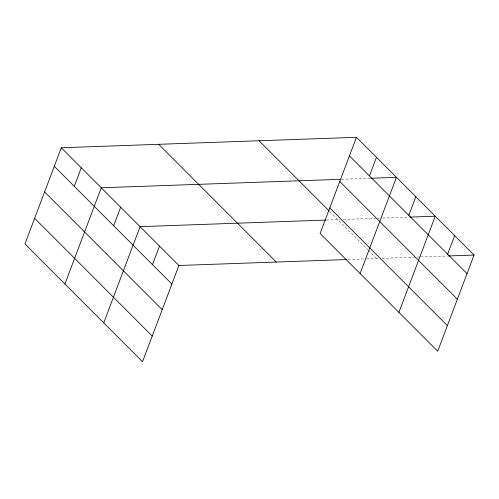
<?xml version="1.0" encoding="UTF-8"?>
<svg xmlns="http://www.w3.org/2000/svg" width="499" height="499" viewBox="0 0 499 499"><rect width="100%" height="100%" fill="white"/><g stroke="black" fill="none" stroke-linecap="round" stroke-linejoin="round"><path stroke-width="0.37" stroke-dasharray="2.5 1.87" d="M341.553 179.284L370.152 178.274M326.265 220.053L340.162 219.566M343.256 219.454L377.269 218.25M378.036 218.225L379.583 218.169M382.677 218.063L408.962 217.134M348.09 259.511L365.842 258.881M366.615 258.856L378.966 258.42M382.059 258.307L414.526 257.16M417.619 257.054L419.94 256.973M420.713 256.941L447.765 255.987M329.758 211.551L368.025 249.868M368.561 250.404L376.651 258.501"/><path stroke-width="0.75" d="M61.296 147.754L24.95 243.942L142.546 361.688L178.898 265.493L61.296 147.754L356.454 137.312L474.05 255.058L437.704 351.246L320.102 233.507L356.454 137.312M74.282 186.32L81.287 167.77M64.932 283.975L101.278 187.786L340.78 179.316M113.672 225.76L120.683 207.21M103.742 322.834L140.088 226.64L325.491 220.084M152.482 264.62L159.493 246.069M369.435 175.879L376.446 157.328M360.091 273.539L396.437 177.345L370.925 178.249M408.831 215.325L415.842 196.774M398.894 312.393L435.24 216.198L409.735 217.102M447.634 254.178L454.645 235.628M178.898 265.493L346.543 259.567M448.539 255.956L474.05 255.058M349.443 155.863L467.039 273.608M339.763 181.486L457.358 299.232M329.789 207.883L447.385 325.629M259.05 140.755L329.215 211.008M158.701 144.305L276.296 262.05M54.291 166.304L171.887 284.043M44.604 191.922L162.206 309.667M34.631 218.319L152.226 336.064"/></g></svg>
